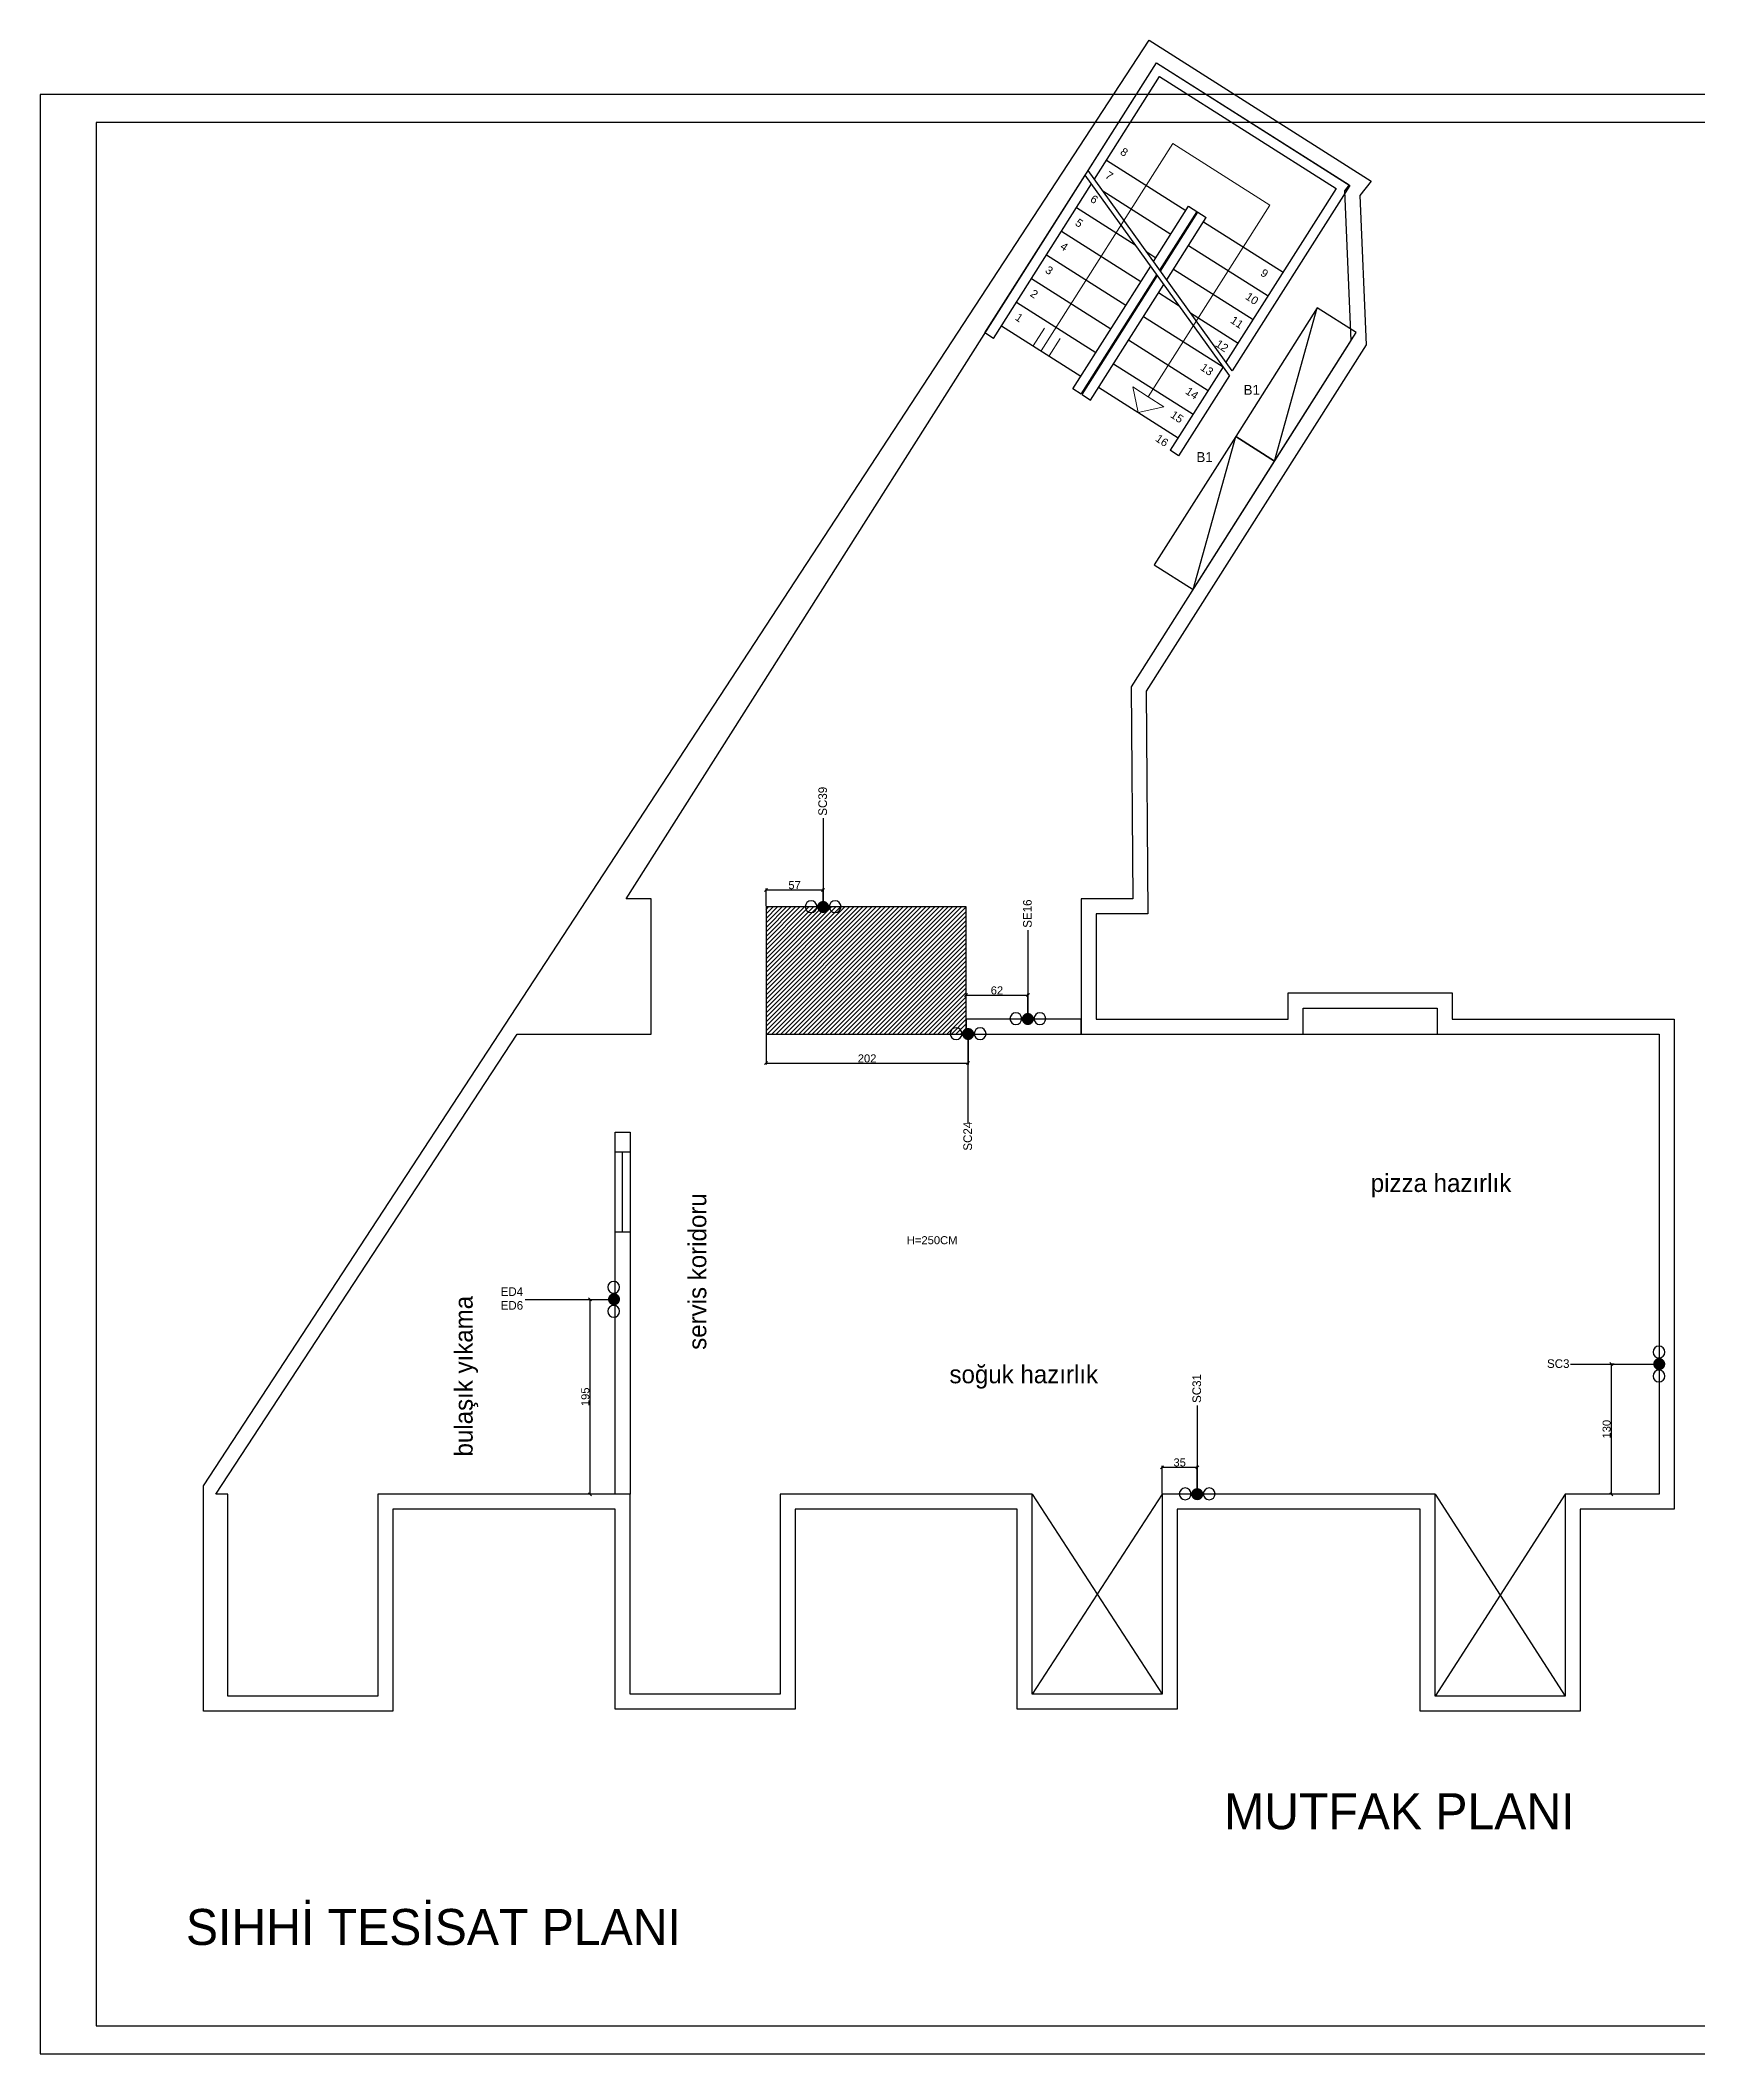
# Model space of a CAD drawing. Header units: centimetres. Extents: x 10243 to 22741, y 2279 to 4414.
# Drawn here: x 19902 to 21559, y 2279 to 4292 of the extents above; entities that cross this region are included whole.
import ezdxf

# ---------------------------------------------------------------- set-up
doc = ezdxf.new("R2010")
doc.units = ezdxf.units.CM
doc.header["$MEASUREMENT"] = 0
doc.linetypes.add('DASHDOT', pattern=[25.4, 12.7, -6.35, 0, -6.35])
for name, color, linetype in [('MUTFAKEKİPMAN', 1, 'Continuous'), ('S2000-019 Su Tes İşaretler', 5, 'Continuous'), ('SIH', 4, 'Continuous'), ('SU', 152, 'Continuous'), ('wall', 4, 'Continuous')]:
    doc.layers.add(name, color=color, linetype=linetype)
for name, color, linetype, lineweight in [('xxx_Auto_Duvar_Duvar Plan Kesit', 7, 'Continuous', 30), ('xxx_Auto_Duvar_Duvar Tarama', 250, 'Continuous', 5), ('xxx_Auto_Merdiven_Merdiven', 163, 'Continuous', 15), ('xxx_Auto_Yardimci_Yazi', 7, 'Continuous', 9)]:
    doc.layers.add(name, color=color, linetype=linetype, lineweight=lineweight)
doc.styles.add('AUTOBAN', font='')
doc.styles.get("Standard").update_dxf_attribs({"font": 'arial.ttf'})
doc.styles.add('TAKSİM', font='GOTHIC.TTF', dxfattribs={"height": 20})
doc.styles.get('AUTOBAN').set_extended_font_data('Helvetica Normal Tr')
doc.dimstyles.new('OLCU50', dxfattribs={"dimtxt": 8, "dimasz": 3, "dimexe": 1.25, "dimexo": 0.625, "dimtad": 1, "dimdec": 0, "dimtxsty": 'Standard', "dimblk": 'OBLIQUE', "dimcen": 2.5, "dimclrd": 256, "dimclre": 251, "dimclrt": 25, "dimadec": 0, "dimazin": 0, "dimtfac": 1, "dimtdec": 0, "dimtmove": 0, "dimatfit": 3, "dimldrblk": 'OBLIQUE', "dimfxl": 1, "dimarcsym": 0})

# ---------------------------------------------------------------- blocks, each defined once
blk = doc.blocks.new('A$C7E7D3E18')
at = {"layer": 'SIH', "linetype": 'Continuous', "const_width": 6}
blk.add_lwpolyline([(3, 6, 1), (9, 6, 1)], format="xyb", close=True, dxfattribs=at)
blk = doc.blocks.new('A$C6E87713E')
at = {"layer": 'S2000-019 Su Tes İşaretler'}
for centre in [(5.9, 6.3), (29.9, 6.3)]:
    blk.add_circle(centre, 5.89, dxfattribs=at)
blk.add_blockref('A$C7E7D3E18', (11.9, 0))
blk = doc.blocks.new('merdiven')
at = {"layer": 'xxx_Auto_Merdiven_Merdiven', "lineweight": 30}
for points in [[(140082, -309912), (140766, -308835), (142699, -310062), (141523, -311916)], [(140145, -310000), (140797, -308973), (142561, -310093), (141460, -311829)], [(139051, -311537), (140053, -309958)], [(141494, -311962), (140053, -309958)], [(141523, -311916), (140082, -309912)], [(140266, -309809), (141060, -310313)], [(139136, -311591), (140116, -310045)], [(140229, -310117), (140910, -310549)], [(139966, -310282), (140554, -310655)], [(140736, -310823), (141087, -310270)], [(140799, -310910), (141171, -310324)], [(140806, -310919), (141180, -310329)], [(141087, -310270), (141264, -310383)], [(139816, -310518), (140610, -311022)], [(140869, -311006), (141264, -310383)], [(141237, -310425), (142031, -310929)], [(139666, -310755), (140460, -311258)], [(140668, -310727), (140760, -310785)], [(141087, -310662), (141881, -311165)], [(139930, -312094), (140708, -310868)], [(140014, -312148), (140770, -310956)], [(140022, -312153), (140777, -310964)], [(140937, -310898), (141731, -311402)], [(139516, -310991), (140310, -311495)], [(140107, -312207), (140840, -311052)], [(140787, -311134), (140993, -311265)], [(139366, -311228), (140160, -311731)], [(141106, -311337), (141581, -311638)], [(139136, -311591), (139051, -311537)], [(139216, -311464), (140010, -311968)], [(140637, -311371), (141431, -311874)], [(140487, -311607), (141281, -312111)], [(140337, -311844), (141131, -312347)], [(141431, -311874), (140901, -312710)], [(141494, -311962), (140985, -312764), (140901, -312710)], [(140014, -312148), (139930, -312094)], [(140022, -312153), (140107, -312207)], [(140187, -312080), (140981, -312584)]]:
    blk.add_lwpolyline(points, dxfattribs=at)
at = {"layer": 'xxx_Auto_Merdiven_Merdiven'}
for points in [[(140266, -309809), (140797, -308973)], [(139613, -311716), (140928, -309643)], [(140928, -309643), (141899, -310259)], [(140683, -312176), (141899, -310259)], [(139645, -311490), (139533, -311665)], [(139804, -311591), (139693, -311766)], [(140583, -312332), (140528, -312077), (140683, -312176)], [(140583, -312332), (140838, -312274), (140683, -312176)]]:
    blk.add_lwpolyline(points, dxfattribs=at)
at = {"layer": 'xxx_Auto_Merdiven_Merdiven', "char_height": 80, "width": 246.85, "attachment_point": 1, "rotation": 325.9365, "style": 'AUTOBAN'}
for s, insert in [('8', (140440, -309678)), ('7', (140290, -309914)), ('6', (140140, -310150)), ('5', (139990, -310387)), ('4', (139840, -310623)), ('3', (139690, -310860)), ('9', (141842, -310889)), ('2', (139540, -311096)), ('10', (141692, -311125)), ('1', (139390, -311333)), ('11', (141542, -311362)), ('12', (141392, -311598)), ('13', (141242, -311834)), ('14', (141092, -312071)), ('15', (140942, -312307)), ('16', (140792, -312544))]:
    blk.add_mtext(s, dxfattribs=dict(at, insert=insert))
blk = doc.blocks.new('_Oblique')
at = {"color": 0, "linetype": 'ByBlock', "lineweight": -2}
blk.add_line((-0.5, -0.5), (0.5, 0.5), dxfattribs=at)
blk = doc.blocks.new('*D120')
at = {"color": 251, "lineweight": -2, "transparency": 16777216}
for p, q in [((21023.2, 2839), (21023.2, 2866.5)), ((21058.2, 2839), (21058.2, 2866.5))]:
    blk.add_line(p, q, dxfattribs=at)
at = {"lineweight": -2, "transparency": 16777216}
blk.add_line((21023.2, 2865.3), (21058.2, 2865.3), dxfattribs=at)
at = {"layer": 'Defpoints', "color": 0, "transparency": 16777216}
for p in [(21058.2, 2865.3), (21023.2, 2838.3), (21058.2, 2838.3)]:
    blk.add_point(p, dxfattribs=at)
at = {"lineweight": -2, "transparency": 16777216, "xscale": 3, "yscale": 3, "zscale": 3, "rotation": 180}
blk.add_blockref('_Oblique', (21023.2, 2865.3), dxfattribs=at)
at = {"lineweight": -2, "transparency": 16777216, "xscale": 3, "yscale": 3, "zscale": 3}
blk.add_blockref('_Oblique', (21058.2, 2865.3), dxfattribs=at)
at = {"color": 25, "transparency": 16777216, "insert": (21040.7, 2870), "char_height": 8, "attachment_point": 5}
blk.add_mtext('35', dxfattribs=at)
blk = doc.blocks.new('*D121')
at = {"color": 251, "lineweight": -2, "transparency": 16777216}
for p, q in [((21475.2, 2968.3), (21471, 2968.3)), ((21519.6, 2838.3), (21471, 2838.3))]:
    blk.add_line(p, q, dxfattribs=at)
at = {"lineweight": -2, "transparency": 16777216}
blk.add_line((21472.3, 2838.3), (21472.3, 2968.3), dxfattribs=at)
at = {"layer": 'Defpoints', "color": 0, "transparency": 16777216}
for p in [(21472.3, 2968.3), (21475.8, 2968.3), (21520.2, 2838.3)]:
    blk.add_point(p, dxfattribs=at)
at = {"lineweight": -2, "transparency": 16777216, "xscale": 3, "yscale": 3, "zscale": 3}
for p, rotation in [((21472.3, 2968.3), 90), ((21472.3, 2838.3), 270)]:
    blk.add_blockref('_Oblique', p, dxfattribs=dict(at, rotation=rotation))
at = {"color": 25, "transparency": 16777216, "insert": (21467.6, 2903.3), "char_height": 8, "attachment_point": 5, "rotation": 90}
blk.add_mtext('130', dxfattribs=at)
blk = doc.blocks.new('*D122')
at = {"color": 251, "lineweight": -2, "transparency": 16777216}
for p, q in [((20627.2, 3297.7), (20627.2, 3268)), ((20829.2, 3294.7), (20829.2, 3268))]:
    blk.add_line(p, q, dxfattribs=at)
at = {"lineweight": -2, "transparency": 16777216}
blk.add_line((20627.2, 3269.2), (20829.2, 3269.2), dxfattribs=at)
at = {"layer": 'Defpoints', "color": 0, "transparency": 16777216}
for p in [(20627.2, 3298.3), (20829.2, 3295.3), (20829.2, 3269.2)]:
    blk.add_point(p, dxfattribs=at)
at = {"lineweight": -2, "transparency": 16777216, "xscale": 3, "yscale": 3, "zscale": 3, "rotation": 180}
blk.add_blockref('_Oblique', (20627.2, 3269.2), dxfattribs=at)
at = {"lineweight": -2, "transparency": 16777216, "xscale": 3, "yscale": 3, "zscale": 3}
blk.add_blockref('_Oblique', (20829.2, 3269.2), dxfattribs=at)
at = {"color": 25, "transparency": 16777216, "insert": (20728.2, 3273.9), "char_height": 8, "attachment_point": 5}
blk.add_mtext('202', dxfattribs=at)
blk = doc.blocks.new('*D123')
at = {"color": 251, "lineweight": -2, "transparency": 16777216}
for p, q in [((20827.2, 3314), (20827.2, 3338.5)), ((20888.9, 3314), (20888.9, 3338.5))]:
    blk.add_line(p, q, dxfattribs=at)
at = {"lineweight": -2, "transparency": 16777216}
blk.add_line((20827.2, 3337.2), (20888.9, 3337.2), dxfattribs=at)
at = {"layer": 'Defpoints', "color": 0, "transparency": 16777216}
for p in [(20888.9, 3337.2), (20827.2, 3313.3), (20888.9, 3313.3)]:
    blk.add_point(p, dxfattribs=at)
at = {"lineweight": -2, "transparency": 16777216, "xscale": 3, "yscale": 3, "zscale": 3, "rotation": 180}
blk.add_blockref('_Oblique', (20827.2, 3337.2), dxfattribs=at)
at = {"lineweight": -2, "transparency": 16777216, "xscale": 3, "yscale": 3, "zscale": 3}
blk.add_blockref('_Oblique', (20888.9, 3337.2), dxfattribs=at)
at = {"color": 25, "transparency": 16777216, "insert": (20858, 3341.9), "char_height": 8, "attachment_point": 5}
blk.add_mtext('62', dxfattribs=at)
blk = doc.blocks.new('*D124')
at = {"color": 251, "lineweight": -2, "transparency": 16777216}
for p, q in [((20627.2, 3426), (20627.2, 3443.7)), ((20684.2, 3426), (20684.2, 3443.7))]:
    blk.add_line(p, q, dxfattribs=at)
at = {"lineweight": -2, "transparency": 16777216}
blk.add_line((20627.2, 3442.4), (20684.2, 3442.4), dxfattribs=at)
at = {"layer": 'Defpoints', "color": 0, "transparency": 16777216}
for p in [(20684.2, 3442.4), (20627.2, 3425.3), (20684.2, 3425.3)]:
    blk.add_point(p, dxfattribs=at)
at = {"lineweight": -2, "transparency": 16777216, "xscale": 3, "yscale": 3, "zscale": 3, "rotation": 180}
blk.add_blockref('_Oblique', (20627.2, 3442.4), dxfattribs=at)
at = {"lineweight": -2, "transparency": 16777216, "xscale": 3, "yscale": 3, "zscale": 3}
blk.add_blockref('_Oblique', (20684.2, 3442.4), dxfattribs=at)
at = {"color": 25, "transparency": 16777216, "insert": (20655.7, 3447.1), "char_height": 8, "attachment_point": 5}
blk.add_mtext('57', dxfattribs=at)
blk = doc.blocks.new('*D125')
at = {"color": 251, "lineweight": -2, "transparency": 16777216}
for p, q in [((20431.5, 3033.1), (20452.5, 3033.1)), ((20475.6, 2838.3), (20450, 2838.3))]:
    blk.add_line(p, q, dxfattribs=at)
at = {"lineweight": -2, "transparency": 16777216}
blk.add_line((20451.2, 2838.3), (20451.2, 3033.1), dxfattribs=at)
at = {"layer": 'Defpoints', "color": 0, "transparency": 16777216}
for p in [(20430.8, 3033.1), (20451.2, 3033.1), (20476.2, 2838.3)]:
    blk.add_point(p, dxfattribs=at)
at = {"lineweight": -2, "transparency": 16777216, "xscale": 3, "yscale": 3, "zscale": 3}
for p, rotation in [((20451.2, 3033.1), 90), ((20451.2, 2838.3), 270)]:
    blk.add_blockref('_Oblique', p, dxfattribs=dict(at, rotation=rotation))
at = {"color": 25, "transparency": 16777216, "insert": (20446.5, 2935.7), "char_height": 8, "attachment_point": 5, "rotation": 90}
blk.add_mtext('195', dxfattribs=at)

msp = doc.modelspace()

# ---------------------------------------------------------------- hatches: boundary and pattern name
at = {"layer": 'xxx_Auto_Duvar_Duvar Tarama', "lineweight": 30}
h = msp.add_hatch(dxfattribs=at)
h.set_pattern_fill('ANSI31', color=256)
h.set_pattern_definition([(45, (2991.05, 35312.8492), (-2.24506403, 2.24506403), [])])
h.paths.add_polyline_path([(20627.18, 3298.33), (20827.18, 3298.33), (20827.18, 3425.33), (20627.18, 3425.33)])

# ---------------------------------------------------------------- linework, layer by layer
for p, q in [((21164.18, 3298.33), (21298.18, 3298.33)), ((21023.18, 2838.33), (20893.18, 2638.33)), ((20893.18, 2838.33), (21023.18, 2638.33)), ((21426.18, 2838.33), (21296.18, 2636.33)), ((21296.18, 2838.33), (21426.18, 2636.33))]:
    msp.add_line(p, q)
for points in [[(19901.52, 2278.98), (22671.52, 2278.98), (22671.52, 4237.56), (19901.52, 4237.56)], [(19957.48, 2306.96), (22643.55, 2306.96), (22643.55, 4209.58), (19957.48, 4209.58)]]:
    msp.add_lwpolyline(points, close=True)
at = {"layer": 'MUTFAKEKİPMAN'}
for p, q in [((21135.58, 3871.1), (21178.16, 4024.09)), ((21054.15, 3742.75), (21096.74, 3895.74))]:
    msp.add_line(p, q, dxfattribs=at)
for points in [[(21096.74, 3895.74), (21135.58, 3871.1), (21217.01, 3999.45), (21178.16, 4024.09)], [(21015.31, 3767.39), (21054.15, 3742.75), (21135.58, 3871.1), (21096.74, 3895.74)]]:
    msp.add_lwpolyline(points, close=True, dxfattribs=at)
at = {"layer": 'SU'}
for p, q in [((20684.18, 3514.04), (20684.18, 3425.33)), ((20888.87, 3402.04), (20888.87, 3313.33)), ((20829.18, 3209.62), (20829.18, 3298.33)), ((20386.47, 3033.1), (20475.18, 3033.1)), ((21431.47, 2968.33), (21520.18, 2968.33)), ((21058.18, 2927.04), (21058.18, 2838.33))]:
    msp.add_line(p, q, dxfattribs=at)
at = {"layer": 'xxx_Auto_Duvar_Duvar Plan Kesit', "lineweight": 30}
for p, q in [((20491.18, 3180.33), (20476.18, 3180.33)), ((20483.68, 3100.33), (20483.68, 3180.33)), ((20491.18, 3100.33), (20476.18, 3100.33))]:
    msp.add_line(p, q, dxfattribs=at)
for points in [[(21010.27, 4291.71), (21010.27, 4291.71), (21232.06, 4150.96), (21220.7, 4136.43), (21227.12, 3987.39), (21007.33, 3640.94), (21009.01, 3418.33), (20957.18, 3418.33), (20957.18, 3313.33), (21149.18, 3313.33), (21149.18, 3339.33), (21313.18, 3339.33), (21313.18, 3313.33), (21535.18, 3313.33), (21535.18, 2823.33), (21441.18, 2823.33), (21441.18, 2621.33), (21281.18, 2621.33), (21281.18, 2823.33), (21038.18, 2823.33), (21038.18, 2623.33), (20878.18, 2623.33), (20878.18, 2823.33), (20656.18, 2823.33), (20656.18, 2623.33), (20476.18, 2623.33), (20476.18, 2823.33), (20254.18, 2823.33), (20254.18, 2621.33), (20064.63, 2621.33), (20064.63, 2846.55)], [(20627.18, 3298.33), (20827.18, 3298.33), (20827.18, 3425.33), (20627.18, 3425.33)], [(20827.18, 3298.33), (20942.18, 3298.33), (20942.18, 3313.33), (20827.18, 3313.33)], [(20491.18, 2838.33), (20476.18, 2838.33), (20476.18, 3200.33), (20491.18, 3200.33)]]:
    msp.add_lwpolyline(points, close=True, dxfattribs=at)
msp.add_lwpolyline([(20992.29, 3645.33), (20993.9, 3433.33), (20947.18, 3433.33), (20942.18, 3433.33), (20942.18, 3298.33), (21164.18, 3298.33), (21164.18, 3324.33), (21298.18, 3324.33), (21298.18, 3298.33), (21520.18, 3298.33), (21520.18, 2838.33), (21426.18, 2838.33), (21426.18, 2636.33), (21296.18, 2636.33), (21296.18, 2838.33), (21023.18, 2838.33), (21023.18, 2638.33), (20893.18, 2638.33), (20893.18, 2838.33), (20641.18, 2838.33), (20641.18, 2638.33), (20491.18, 2638.33), (20491.18, 2838.33), (20239.18, 2838.33), (20239.18, 2636.33), (20089.18, 2636.33), (20089.18, 2838.33), (20077.18, 2838.33), (20378.18, 3298.33), (20512.18, 3298.33), (20512.18, 3433.33), (20487.18, 3433.33), (21017.53, 4269.3), (21210.05, 4147.16), (21205.48, 4141.31), (21211.93, 3991.45), (20992.29, 3645.24)], dxfattribs=at)

# ---------------------------------------------------------------- block references
at = {"layer": 'wall', "color": 0, "linetype": 'DASHDOT', "xscale": -1}
for p in [(20702.13, 3419.33), (20847.13, 3292.33), (20906.82, 3307.33), (21076.13, 2832.33)]:
    msp.add_blockref('A$C6E87713E', p, dxfattribs=at)
at = {"layer": 'wall', "color": 0, "linetype": 'DASHDOT', "xscale": -1, "rotation": 90}
for p in [(20481.18, 3051.05), (21526.18, 2986.28)]:
    msp.add_blockref('A$C6E87713E', p, dxfattribs=at)
at = {"layer": 'xxx_Auto_Duvar_Duvar Plan Kesit', "color": 1, "lineweight": 30, "xscale": 0.1, "yscale": 0.1, "zscale": 0.1}
msp.add_blockref('merdiven', (6940.96, 35152.81), dxfattribs=at)

# ---------------------------------------------------------------- texts
at = {"style": 'TAKSİM'}
for s, height, p in [('B1', 9.9, (21104.7, 3937.29, 0)), ('B1', 9.9, (21057.52, 3870.14, 0)), ('pizza hazırlık', 18, (21231.76, 3140.42)), ('soğuk hazırlık', 18, (20810.56, 2949.2)), ('MUTFAK PLANI', 36, (21085.09, 2503.39)), ('SIHHİ TESİSAT PLANI', 36, (20047.15, 2387.7))]:
    msp.add_text(s, height=height, dxfattribs=at).set_placement(p)
for s, p in [('servis koridoru', (20567.42, 2982.63)), ('bulaşık yıkama', (20333.83, 2876.02))]:
    msp.add_text(s, height=18, rotation=90, dxfattribs=at).set_placement(p)
at = {"layer": 'SU', "style": 'TAKSİM'}
for s, p in [('SC39', (20688.07, 3516.53)), ('SE16', (20892.76, 3404.53)), ('SC24', (20833.07, 3181.73)), ('SC31', (21062.07, 2929.53))]:
    msp.add_text(s, height=8.64, rotation=90, dxfattribs=at).set_placement(p)
for s, p in [('ED4', (20361.82, 3036.49)), ('ED6', (20361.82, 3022.77)), ('SC3', (21407.96, 2964.51))]:
    msp.add_text(s, height=8.64, dxfattribs=at).set_placement(p)
at = {"layer": 'xxx_Auto_Yardimci_Yazi', "lineweight": 30, "insert": (20767.93, 3096.23), "char_height": 8, "width": 345.7741, "attachment_point": 1}
msp.add_mtext('H=250CM', dxfattribs=at)

# ---------------------------------------------------------------- dimensions: what is measured, and where the dimension line sits
for base, p1, p2, picture, middle in [((20684.18, 3442.44), (20627.18, 3425.33), (20684.18, 3425.33), '*D124', (20655.68, 3447.14)), ((20888.87, 3337.22), (20827.18, 3313.33), (20888.87, 3313.33), '*D123', (20858.03, 3341.93)), ((20829.18, 3269.23), (20627.18, 3298.33), (20829.18, 3295.33), '*D122', (20728.18, 3273.94)), ((21058.18, 2865.3), (21023.18, 2838.33), (21058.18, 2838.33), '*D120', (21040.68, 2870.01))]:
    dim = msp.add_linear_dim(base=base, p1=p1, p2=p2, dimstyle='OLCU50')
    dim.commit()
    dim.dimension.update_dxf_attribs({"geometry": picture, "text_midpoint": middle})
for base, p1, p2, picture, middle in [((20451.23, 3033.1), (20476.18, 2838.33), (20430.83, 3033.1), '*D125', (20446.52, 2935.71)), ((21472.27, 2968.33), (21520.18, 2838.33), (21475.83, 2968.33), '*D121', (21467.56, 2903.33))]:
    dim = msp.add_linear_dim(base=base, p1=p1, p2=p2, angle=90, dimstyle='OLCU50')
    dim.commit()
    dim.dimension.update_dxf_attribs({"geometry": picture, "text_midpoint": middle})

doc.saveas('drawing.dxf')
